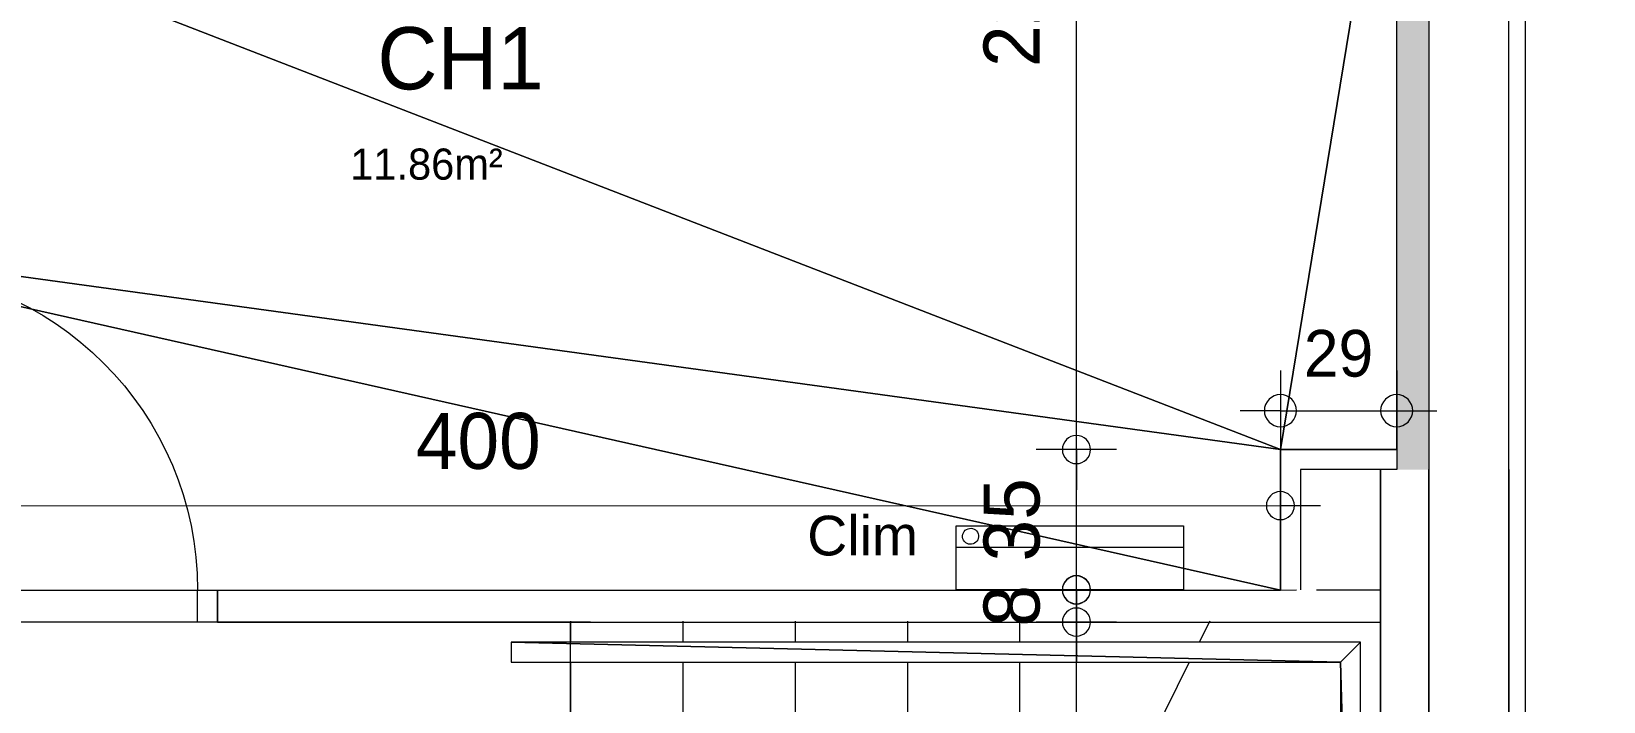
# Model space of a CAD drawing. Header units: metres. Extents: x -30.4 to 29.6, y -50.6 to 0.4.
# Drawn here: x 10.53 to 14.45, y -23.779 to -22.108 of the extents above; entities that cross this region are included whole.
import ezdxf
from ezdxf.enums import TextEntityAlignment as Align
from ezdxf.lldxf.tags import DXFTag

# ---------------------------------------------------------------- set-up
doc = ezdxf.new("R2010")
doc.units = ezdxf.units.M
doc.header["$MEASUREMENT"] = 0
for name, color, linetype in [('Calque commun', 7, 'Continuous'), ('Calque5', 7, 'Continuous'), ('Textes', 7, 'Continuous')]:
    doc.layers.add(name, color=color, linetype=linetype)
doc.styles.add('Arial4', font='arial.ttf', dxfattribs={"height": 0.098961})
doc.styles.add('Century Gothic', font='GOTHIC.TTF', dxfattribs={"height": 0.139636})
doc.styles.add('Century Gothic15', font='GOTHIC.TTF', dxfattribs={"height": 0.155151})
doc.styles.add('Century Gothic18', font='GOTHIC.TTF', dxfattribs={"height": 0.116363})
doc.styles.add('Century Gothic7', font='GOTHIC.TTF', dxfattribs={"height": 0.077575})
tags = doc.linetypes.add('HIDDEN2', pattern=[0.1875, 0.125, -0.0625]).pattern_tags.tags
tags[6:7] = [DXFTag(74, 4), DXFTag(75, 0), DXFTag(340, '0'), DXFTag(46, 1.0), DXFTag(50, 0.0), DXFTag(44, 0.0), DXFTag(45, 0.0)]
tags[4:5] = [DXFTag(74, 4), DXFTag(75, 0), DXFTag(340, '0'), DXFTag(46, 1.0), DXFTag(50, 0.0), DXFTag(44, 0.0), DXFTag(45, 0.0)]

# ---------------------------------------------------------------- blocks, each defined once
blk = doc.blocks.new('Block30422')
at = {"layer": 'Calque commun', "color": 7, "linetype": 'Continuous', "lineweight": 9}
for p, q in [((13.894, -29.2906), (13.894, -23.2007)), ((14.014, -29.4107), (14.014, -23.2007))]:
    blk.add_line(p, q, dxfattribs=at)
at = {"layer": 'Calque commun', "color": 7, "linetype": 'Continuous', "lineweight": 18}
blk.add_line((14.214, -29.6106), (14.214, -23.2007), dxfattribs=at)
blk = doc.blocks.new('Block31045')
at = {"layer": 'Calque commun', "color": 7, "linetype": 'Continuous', "lineweight": 9}
for p, q in [((13.894, -23.2007), (13.894, -29.2906)), ((14.014, -23.2007), (14.014, -29.4107))]:
    blk.add_line(p, q, dxfattribs=at)
at = {"layer": 'Calque commun', "color": 7, "linetype": 'Continuous', "lineweight": 18}
blk.add_line((14.214, -23.2007), (14.214, -29.6106), dxfattribs=at)
blk = doc.blocks.new('Block35145')
at = {"layer": 'Calque commun', "color": 7, "linetype": 'Continuous', "lineweight": 18}
blk.add_line((14.254, -20.6106), (14.254, -29.6106), dxfattribs=at)
blk = doc.blocks.new('xmodule1pcentniv1 15-11')
at = {"layer": 'Calque commun', "color": 5, "linetype": 'Continuous', "lineweight": 9}
blk.add_arc((0, 0), 0.5, 0, 359.9994, dxfattribs=at)
blk = doc.blocks.new('xmodule1pcentniv1 15-12')
at = {"layer": 'Calque commun', "color": 5, "linetype": 'Continuous', "lineweight": 9}
blk.add_arc((0, 0), 0.5, 0, 359.9994, dxfattribs=at)
blk = doc.blocks.new('DimLine54947')
at = {"layer": 'Calque commun', "color": 5, "linetype": 'Continuous', "lineweight": 9}
for p, q in [((42.6251, -20.396), (42.6251, -20.296)), ((42.5251, -20.396), (42.7251, -20.396)), ((42.6251, -20.4766), (42.6251, -20.396)), ((42.5251, -20.4766), (42.7251, -20.4766)), ((42.6251, -20.4766), (42.6251, -20.5766))]:
    blk.add_line(p, q, dxfattribs=at)
at = {"layer": 'Calque commun', "color": 5, "linetype": 'Continuous', "lineweight": 9, "xscale": 0.07000000029802322, "yscale": 0.07000000029802322, "zscale": 0.07000000029802322, "rotation": 90}
for name, p in [('xmodule1pcentniv1 15-12', (42.6251, -20.396)), ('xmodule1pcentniv1 15-11', (42.6251, -20.4766))]:
    blk.add_blockref(name, p, dxfattribs=at)
at = {"layer": 'Calque commun', "color": 5, "linetype": 'Continuous', "lineweight": 9, "style": 'Century Gothic'}
blk.add_text('8', height=0.1396, rotation=90, dxfattribs=at).set_placement((42.5751, -20.4363), align=Align.BOTTOM_CENTER)
blk = doc.blocks.new('xmodule1pcentniv1 15-13')
at = {"layer": 'Calque commun', "color": 5, "linetype": 'Continuous', "lineweight": 9}
blk.add_arc((0, 0), 0.5, 0, 359.9994, dxfattribs=at)
blk = doc.blocks.new('xmodule1pcentniv1 15-14')
at = {"layer": 'Calque commun', "color": 5, "linetype": 'Continuous', "lineweight": 9}
blk.add_arc((0, 0), 0.5, 0, 359.9994, dxfattribs=at)
blk = doc.blocks.new('DimLine54955')
at = {"layer": 'Calque commun', "color": 5, "linetype": 'Continuous', "lineweight": 9}
for p, q in [((42.6251, -17.8273), (42.6251, -17.7273)), ((42.5251, -17.8273), (42.7251, -17.8273)), ((42.6251, -20.0466), (42.6251, -17.8273)), ((42.7251, -20.0466), (42.5251, -20.0466)), ((42.6251, -20.0466), (42.6251, -20.1466))]:
    blk.add_line(p, q, dxfattribs=at)
at = {"layer": 'Calque commun', "color": 5, "linetype": 'Continuous', "lineweight": 9, "xscale": 0.07000000029802322, "yscale": 0.07000000029802322, "zscale": 0.07000000029802322, "rotation": 90}
for name, p in [('xmodule1pcentniv1 15-14', (42.6251, -17.8273)), ('xmodule1pcentniv1 15-13', (42.6251, -20.0466))]:
    blk.add_blockref(name, p, dxfattribs=at)
at = {"layer": 'Calque commun', "color": 5, "linetype": 'Continuous', "lineweight": 9, "style": 'Century Gothic'}
blk.add_text('222', height=0.13964, rotation=90, dxfattribs=at).set_placement((42.5751, -18.937), align=Align.BOTTOM_CENTER)
blk = doc.blocks.new('xmodule1pcentniv1 15-15')
at = {"layer": 'Calque commun', "color": 5, "linetype": 'Continuous', "lineweight": 9}
blk.add_arc((0, 0), 0.5, 0, 359.9994, dxfattribs=at)
blk = doc.blocks.new('xmodule1pcentniv1 15-16')
at = {"layer": 'Calque commun', "color": 5, "linetype": 'Continuous', "lineweight": 9}
blk.add_arc((0, 0), 0.5, 0, 359.9994, dxfattribs=at)
blk = doc.blocks.new('DimLine54963')
at = {"layer": 'Calque commun', "color": 5, "linetype": 'Continuous', "lineweight": 9}
for p, q in [((42.6251, -20.0466), (42.6251, -19.9466)), ((42.7251, -20.0466), (42.5251, -20.0466)), ((42.6251, -20.3967), (42.6251, -20.0466)), ((42.5251, -20.3967), (42.7251, -20.3967)), ((42.6251, -20.3967), (42.6251, -20.4967))]:
    blk.add_line(p, q, dxfattribs=at)
at = {"layer": 'Calque commun', "color": 5, "linetype": 'Continuous', "lineweight": 9, "xscale": 0.07000000029802322, "yscale": 0.07000000029802322, "zscale": 0.07000000029802322, "rotation": 90}
for name, p in [('xmodule1pcentniv1 15-16', (42.6251, -20.0466)), ('xmodule1pcentniv1 15-15', (42.6251, -20.3967))]:
    blk.add_blockref(name, p, dxfattribs=at)
at = {"layer": 'Calque commun', "color": 5, "linetype": 'Continuous', "lineweight": 9, "style": 'Century Gothic'}
blk.add_text('35', height=0.13964, rotation=90, dxfattribs=at).set_placement((42.5751, -20.2217), align=Align.BOTTOM_CENTER)
blk = doc.blocks.new('xmodule1pcentniv1 15-66')
at = {"layer": 'Calque commun', "color": 5, "linetype": 'Continuous', "lineweight": 9}
blk.add_arc((0, 0), 0.5, 0, 359.9994, dxfattribs=at)
blk = doc.blocks.new('DimLine55203')
at = {"layer": 'Calque commun', "color": 5, "linetype": 'Continuous', "lineweight": 9}
for p, q in [((43.1337, -20.2863), (43.1337, -20.0863)), ((39.1338, -20.187), (43.1337, -20.1863)), ((43.1337, -20.1863), (43.2337, -20.1862))]:
    blk.add_line(p, q, dxfattribs=at)
at = {"layer": 'Calque commun', "color": 5, "linetype": 'Continuous', "lineweight": 9, "xscale": 0.07000000137576887, "yscale": 0.07000000137576887, "zscale": 0.07000000029802322, "rotation": 0.01005418207687405}
blk.add_blockref('xmodule1pcentniv1 15-66', (43.1337, -20.1863), dxfattribs=at)
at = {"layer": 'Calque commun', "color": 5, "linetype": 'Continuous', "lineweight": 9, "style": 'Century Gothic'}
blk.add_text('400', height=0.13964, rotation=0.0101, dxfattribs=at).set_placement((41.1337, -20.1366), align=Align.BOTTOM_CENTER)
blk = doc.blocks.new('xmodule1pcentniv1 15-73')
at = {"layer": 'Calque commun', "color": 5, "linetype": 'Continuous', "lineweight": 9}
blk.add_arc((0, 0), 0.5, 0, 359.9994, dxfattribs=at)
blk = doc.blocks.new('xmodule1pcentniv1 15-74')
at = {"layer": 'Calque commun', "color": 5, "linetype": 'Continuous', "lineweight": 9}
blk.add_arc((0, 0), 0.5, 0, 359.9994, dxfattribs=at)
blk = doc.blocks.new('DimLine55240')
at = {"layer": 'Calque commun', "color": 5, "linetype": 'Continuous', "lineweight": 9}
for p, q in [((43.1337, -19.8496), (43.1337, -20.0496)), ((43.4237, -19.8496), (43.4237, -20.0496)), ((43.1337, -19.9496), (43.0337, -19.9496)), ((43.1337, -19.9496), (43.4237, -19.9496)), ((43.4237, -19.9496), (43.5237, -19.9496))]:
    blk.add_line(p, q, dxfattribs=at)
at = {"layer": 'Calque commun', "color": 5, "linetype": 'Continuous', "lineweight": 9, "xscale": 0.07999999821186066, "yscale": 0.07999999821186066, "zscale": 0.07999999821186066}
for name, p in [('xmodule1pcentniv1 15-73', (43.1337, -19.9496)), ('xmodule1pcentniv1 15-74', (43.4237, -19.9496))]:
    blk.add_blockref(name, p, dxfattribs=at)
at = {"layer": 'Calque commun', "color": 5, "linetype": 'Continuous', "lineweight": 9, "style": 'Century Gothic18'}
blk.add_text('29', height=0.11636, dxfattribs=at).set_placement((43.2787, -19.8996), align=Align.BOTTOM_CENTER)
blk = doc.blocks.new('xmodule1pcentniv1 15-93')
at = {"layer": 'Calque commun', "color": 5, "linetype": 'Continuous', "lineweight": 9}
blk.add_arc((0, 0), 0.5, 0, 359.9994, dxfattribs=at)
blk = doc.blocks.new('xmodule1pcentniv1 15-94')
at = {"layer": 'Calque commun', "color": 5, "linetype": 'Continuous', "lineweight": 9}
blk.add_arc((0, 0), 0.5, 0, 359.9994, dxfattribs=at)
blk = doc.blocks.new('DimLine60721')
at = {"layer": 'Calque commun', "color": 5, "linetype": 'Continuous', "lineweight": 9}
for p, q in [((42.6251, -20.4766), (42.6251, -20.3766)), ((42.7251, -20.4766), (42.5251, -20.4766)), ((42.6251, -22.3569), (42.6251, -20.4766)), ((42.7251, -22.3569), (42.5251, -22.3569)), ((42.6251, -22.3569), (42.6251, -22.4569))]:
    blk.add_line(p, q, dxfattribs=at)
at = {"layer": 'Calque commun', "color": 5, "linetype": 'Continuous', "lineweight": 9, "xscale": 0.07000000029802322, "yscale": 0.07000000029802322, "zscale": 0.07000000029802322, "rotation": 90}
for name, p in [('xmodule1pcentniv1 15-94', (42.6251, -20.4766)), ('xmodule1pcentniv1 15-93', (42.6251, -22.3569))]:
    blk.add_blockref(name, p, dxfattribs=at)
at = {"layer": 'Calque commun', "color": 5, "linetype": 'Continuous', "lineweight": 9, "style": 'Century Gothic'}
blk.add_text('188', height=0.13964, rotation=90, dxfattribs=at).set_placement((42.5751, -21.4168), align=Align.BOTTOM_CENTER)
blk = doc.blocks.new('@PRES_1_$$_1-67')
at = {"layer": 'Calque commun', "color": 5, "linetype": 'Continuous', "lineweight": 9}
blk.add_line((0.05, 0.08), (0.05, 0.88), dxfattribs=at)
at = {"layer": 'Calque commun', "color": 5, "linetype": 'Continuous', "lineweight": 9, "extrusion": (0, 0, -1)}
blk.add_arc((-0.05, 0.08), 0.8, 90, 180, dxfattribs=at)
at = {"layer": 'Calque commun', "color": 5, "linetype": 'Continuous', "lineweight": 9}
mesh = blk.add_polyface(dxfattribs=at)
corners = [(0, 0), (0, 0.08), (0.05, 0.08), (0.05, 0)]
mesh.append_faces([[corners[k] for k in face] for face in [(0, 1, 2, 3)]], dxfattribs={"color": 5})
mesh = blk.add_polyface(dxfattribs=at)
corners = [(0.85, 0), (0.85, 0.08), (0.9, 0.08), (0.9, 0)]
mesh.append_faces([[corners[k] for k in face] for face in [(0, 1, 2, 3)]], dxfattribs={"color": 5})
blk = doc.blocks.new('@PRES_1_$$_1-68')
at = {"layer": 'Calque commun', "color": 7, "linetype": 'Continuous', "lineweight": 9}
blk.add_line((0, 0), (0, 0.08), dxfattribs=at)
blk = doc.blocks.new('@PRES_1_$$_1-69')
at = {"layer": 'Calque commun', "color": 7, "linetype": 'Continuous', "lineweight": 9}
blk.add_line((0, 0), (0, 0.08), dxfattribs=at)
blk = doc.blocks.new('INTER_2D_COMB23')
at = {"layer": 'Calque5', "color": 0, "linetype": 'ByBlock', "lineweight": -2}
for name in ['@PRES_1_$$_1-67', '@PRES_1_$$_1-68']:
    blk.add_blockref(name, (0, 0), dxfattribs=at)
at = {"layer": 'Calque5', "color": 0, "linetype": 'ByBlock', "lineweight": -2, "extrusion": (0, 0, -1), "xscale": -1, "yscale": -1, "zscale": -1, "rotation": -180}
blk.add_blockref('@PRES_1_$$_1-69', (-0.9, 0), dxfattribs=at)
blk = doc.blocks.new('PLACED_COMB23')
at = {"layer": 'Calque5', "color": 0, "linetype": 'ByBlock', "lineweight": -2}
blk.add_blockref('INTER_2D_COMB23', (0, 0), dxfattribs=at)
blk = doc.blocks.new('clim-int5')
at = {"layer": 'Calque commun', "color": 0, "linetype": 'ByBlock', "lineweight": 9}
for p, q in [((0.5671, 0.16), (0, 0.16)), ((0, 0.16), (0, 0)), ((0.5671, 0), (0.5671, 0.16)), ((0, 0.106), (0.5671, 0.106)), ((0, 0), (0.5671, 0))]:
    blk.add_line(p, q, dxfattribs=at)
blk.add_arc((0.531, 0.1338), 0.02, 330, 329.9994, dxfattribs=at)
blk = doc.blocks.new('xmodule1pcentniv1 15-117')
at = {"layer": 'Calque commun', "color": 15, "linetype": 'Continuous', "lineweight": 18}
for p, q in [((43.4237, -20.0466), (43.1337, -20.0466)), ((43.1337, -20.0466), (43.1337, -20.3966)), ((43.4237, -20.0466), (43.4237, -20.0966)), ((43.4237, -20.0966), (43.1837, -20.0966)), ((43.1837, -20.0966), (43.1837, -20.3966))]:
    blk.add_line(p, q, dxfattribs=at)
at = {"layer": 'Calque commun', "color": 7, "linetype": 'Continuous', "lineweight": 18}
for p, q in [((40.4838, -20.3967), (43.1737, -20.3966)), ((43.2237, -20.3966), (43.3837, -20.3966)), ((43.3837, -20.4766), (43.3837, -20.3966)), ((40.4838, -20.4767), (43.3837, -20.4766))]:
    blk.add_line(p, q, dxfattribs=at)
at = {"layer": 'Calque commun', "color": 7, "linetype": 'Continuous', "lineweight": 9}
for p, q in [((41.3637, -20.4766), (41.6937, -20.4766)), ((41.4137, -20.4766), (41.3637, -20.4766)), ((41.3638, -20.4743), (41.3638, -20.5269)), ((41.6438, -20.4743), (41.6438, -20.5269)), ((41.9238, -20.4743), (41.9238, -20.5269)), ((42.2038, -20.4743), (42.2038, -20.5269)), ((42.4838, -20.5269), (42.4838, -20.4743)), ((42.9574, -20.4743), (42.9313, -20.5269)), ((41.3638, -20.5769), (41.3638, -21.3243)), ((41.6438, -20.5769), (41.6438, -21.3769)), ((41.9238, -20.5769), (41.9238, -21.3769)), ((42.2038, -20.5769), (42.2038, -21.3769)), ((42.4838, -21.4569), (42.4838, -20.5769)), ((42.9064, -20.5769), (42.4839, -21.4267))]:
    blk.add_line(p, q, dxfattribs=at)
at = {"layer": 'Calque commun', "color": 91, "linetype": 'Continuous', "lineweight": 9}
blk.add_trace([(43.5037, -20.0966), (43.4237, -20.0966), (43.5037, -17.8266), (43.4237, -17.8266)], dxfattribs=at)
at = {"layer": 'Calque commun', "color": 5, "linetype": 'Continuous', "lineweight": 9}
for name in ['DimLine54955', 'DimLine55240', 'DimLine55203', 'DimLine54963', 'DimLine54947', 'DimLine60721']:
    blk.add_blockref(name, (0, 0), dxfattribs=at)
at = {"layer": 'Calque commun', "color": 0, "linetype": 'ByBlock', "lineweight": -2}
blk.add_blockref('PLACED_COMB23', (39.5838, -20.4767), dxfattribs=at)
at = {"layer": 'Calque commun', "color": 7, "linetype": 'HIDDEN2', "lineweight": -2, "extrusion": (0, 0, -1)}
blk.add_blockref('clim-int5', (-42.8922, -20.3966), dxfattribs=at)
at = {"layer": 'Textes', "color": 5, "linetype": 'ByBlock', "lineweight": -2, "style": 'Century Gothic15'}
blk.add_text('CH1', height=0.15515, dxfattribs=at).set_placement((40.8819, -18.9934), align=Align.TOP_LEFT)
at = {"layer": 'Textes', "color": 9, "linetype": 'ByBlock', "lineweight": -2, "style": 'Century Gothic7'}
blk.add_text('11.86m²', height=0.07758, dxfattribs=at).set_placement((40.8142, -19.3969), align=Align.BOTTOM_LEFT)
at = {"layer": 'Textes', "color": 5, "linetype": 'ByBlock', "lineweight": -2, "style": 'Arial4'}
blk.add_text('Clim', height=0.09896, dxfattribs=at).set_placement((42.2303, -20.3402), align=Align.BOTTOM_RIGHT)
at = {"layer": 'Calque commun', "color": 9, "linetype": 'Continuous', "lineweight": 9}
mesh = blk.add_polyface(dxfattribs=at)
corners = [(39.1338, -18.4974), (43.1337, -20.0466), (43.4237, -18.2747), (43.4237, -20.0466), (39.1338, -19.4974), (38.5338, -19.4974), (38.5338, -20.3974), (43.1337, -20.3967), (43.4237, -17.8266), (38.5338, -17.828), (38.5338, -18.4974)]
mesh.append_faces([[corners[k] for k in face] for face in [(0, 9, 10)]], dxfattribs={"vtx0": -1, "color": 9})
mesh.append_faces([[corners[k] for k in face] for face in [(7, 4, 6)]], dxfattribs={"vtx0": -1, "vtx1": -1, "color": 9})
mesh.append_faces([[corners[k] for k in face] for face in [(0, 1, 2), (8, 0, 2)]], dxfattribs={"vtx0": -1, "vtx1": -1, "vtx2": -1, "color": 9})
mesh.append_faces([[corners[k] for k in face] for face in [(3, 2, 1)]], dxfattribs={"vtx1": -1, "color": 9})
mesh.append_faces([[corners[k] for k in face] for face in [(0, 4, 1), (8, 9, 0), (7, 1, 4)]], dxfattribs={"vtx1": -1, "vtx2": -1, "color": 9})
mesh.append_faces([[corners[k] for k in face] for face in [(4, 5, 6)]], dxfattribs={"vtx2": -1, "color": 9})
mesh = blk.add_polyface(dxfattribs=at)
corners = [(41.3638, -22.3569), (41.3637, -20.4766), (39.1438, -20.4766), (39.1438, -22.3569)]
mesh.append_faces([[corners[k] for k in face] for face in [(0, 1, 2, 3)]], dxfattribs={"color": 9})
at = {"layer": 'Calque commun', "color": 7, "linetype": 'Continuous', "lineweight": 9}
mesh = blk.add_polyface(dxfattribs=at)
corners = [(43.3337, -22.3569), (43.3337, -20.5269), (43.2837, -20.5769), (41.2159, -20.5269), (41.2159, -20.5769), (43.2837, -22.3569), (41.4138, -22.3569)]
mesh.append_faces([[corners[k] for k in face] for face in [(3, 2, 1)]], dxfattribs={"vtx0": -1, "vtx1": -1, "color": 7})
mesh.append_faces([[corners[k] for k in face] for face in [(0, 2, 5)]], dxfattribs={"vtx0": -1, "vtx2": -1, "color": 7})
mesh.append_faces([[corners[k] for k in face] for face in [(6, 0, 5)]], dxfattribs={"vtx1": -1, "color": 7})
mesh.append_faces([[corners[k] for k in face] for face in [(0, 1, 2)]], dxfattribs={"vtx1": -1, "vtx2": -1, "color": 7})
mesh.append_faces([[corners[k] for k in face] for face in [(3, 4, 2)]], dxfattribs={"vtx2": -1, "color": 7})

msp = doc.modelspace()

# ---------------------------------------------------------------- linework, layer by layer
at = {"layer": 'Calque commun', "color": 7, "linetype": 'Continuous', "lineweight": 18}
msp.add_line((14.214, -23.2007), (14.214, -20.6106), dxfattribs=at)
at = {"layer": 'Calque commun', "color": 12, "linetype": 'Continuous', "lineweight": 18}
msp.add_polyline3d([(10.814, -20.6106, 0), (10.814, -20.8106, 0), (14.014, -20.8106, 0), (14.014, -24.6612, 0), (14.014, -24.6612, 0)], dxfattribs=at)

# ---------------------------------------------------------------- block references
at = {"layer": 'Calque commun', "color": 0, "linetype": 'ByBlock', "lineweight": -2}
for name, p in [('Block35145', (0, 0)), ('xmodule1pcentniv1 15-117', (-29.4897, -3.1041)), ('Block30422', (0, 0)), ('Block31045', (0, 0))]:
    msp.add_blockref(name, p, dxfattribs=at)

# ---------------------------------------------------------------- meshes
at = {"layer": 'Calque commun', "color": 7, "linetype": 'Continuous', "lineweight": 9}
mesh = msp.add_polyface(dxfattribs=at)
corners = [(29.6021, -8.6275), (-30.3979, -8.6275), (-30.3979, -50.6275), (29.6021, -50.6275)]
mesh.append_faces([[corners[k] for k in face] for face in [(0, 1, 2, 3)]], dxfattribs={"color": 7})

doc.saveas('drawing.dxf')
